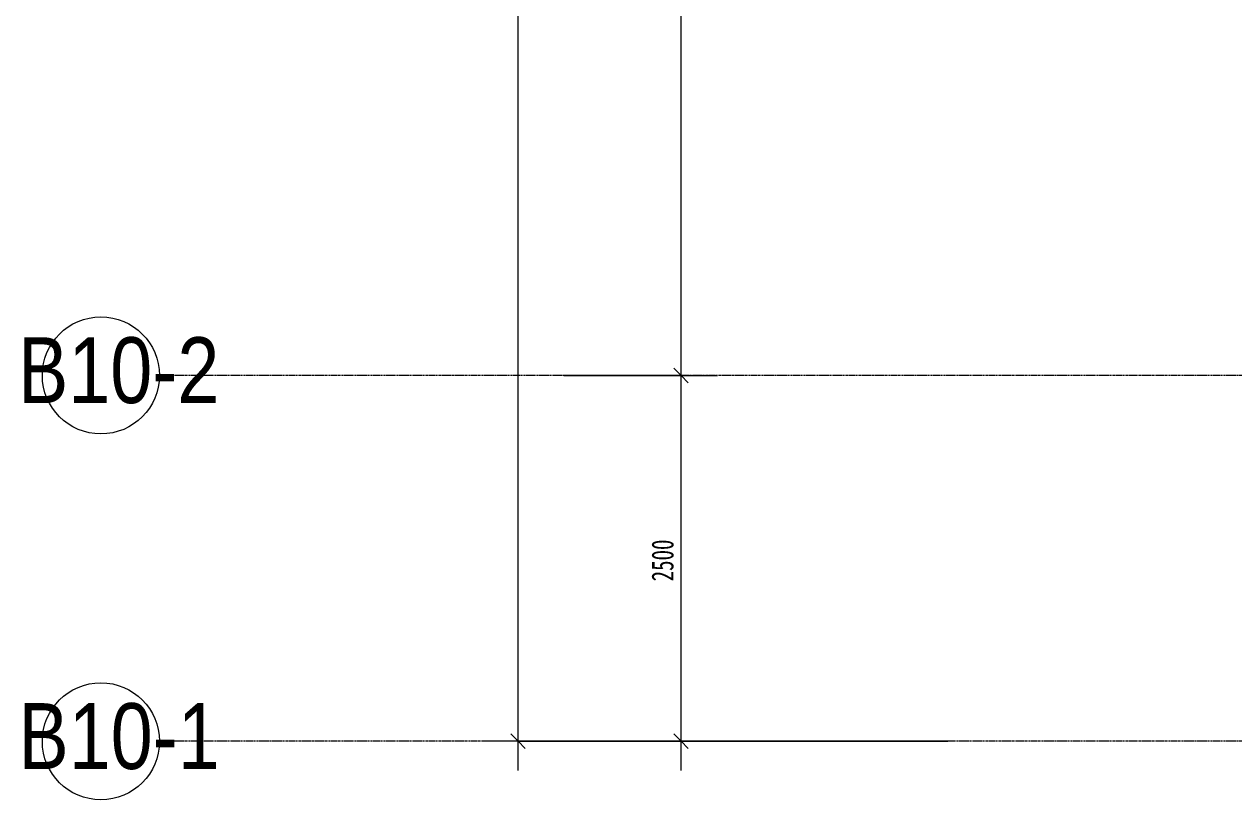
# Model space of a CAD drawing. Header units: millimetres. Extents: x 147592 to 201688, y -27981 to 8299.
# Drawn here: x 147602 to 155864, y -20300 to -15000 of the extents above; entities that cross this region are included whole.
import ezdxf

# ---------------------------------------------------------------- set-up
doc = ezdxf.new("R2010")
doc.units = ezdxf.units.MM
doc.linetypes.add('轴网线', pattern=[22.24, 12.7, -3.18, 3.18, -3.18])
for name, color, linetype, lineweight in [('A-____-____-DIMS', 7, 'Continuous', 5), ('A-____-____-DIMS-100', 7, 'Continuous', 5), ('S-GRID-____-IDEN', 7, 'Continuous', 5), ('S-GRID-____-OTLN', 7, 'Continuous', 5)]:
    doc.layers.add(name, color=color, linetype=linetype, lineweight=lineweight)
doc.styles.add('TJ_FangSong_Narrow', font='', dxfattribs={"height": 450})
doc.styles.add('仿宋_1', font='', dxfattribs={"width": 0.7, "height": 150})
doc.styles.get('TJ_FangSong_Narrow').set_extended_font_data('TJ_FangSong_Narrow')
doc.styles.get('仿宋_1').set_extended_font_data('FangSong')
doc.dimstyles.new('对角线_-_1_5mm_仿宋', dxfattribs={"dimscale": 304.8, "dimtxt": 193.128667, "dimasz": 0.328084, "dimexe": 0.82021, "dimexo": 0.0625, "dimgap": 0.065617, "dimtad": 1, "dimdec": 0, "dimdsep": 46, "dimtxsty": '仿宋_1', "dimblk1": 'OBLIQUE', "dimblk2": 'OBLIQUE', "dimsah": 1, "dimcen": 0.09, "dimdle": 0.656168, "dimazin": 0, "dimtfac": 1, "dimtdec": 4, "dimtix": 1, "dimtmove": 2, "dimatfit": 3, "dimfxl": 2.624672, "dimfxlon": 1, "dimtvp": 1, "dimtolj": 1, "dimtzin": 0, "dimarcsym": 2})
doc.dimstyles.new('对角线_-_1_5mm_仿宋_1', dxfattribs={"dimscale": 304.8, "dimtxt": 193.128667, "dimasz": 0.328084, "dimexe": 0.82021, "dimexo": 0.0625, "dimgap": 0.065617, "dimtad": 1, "dimdec": 0, "dimdsep": 46, "dimtxsty": '仿宋_1', "dimblk1": 'OBLIQUE', "dimblk2": 'OBLIQUE', "dimsah": 1, "dimcen": 0.09, "dimdle": 0.656168, "dimazin": 0, "dimtfac": 1, "dimtdec": 4, "dimtix": 1, "dimtmove": 0, "dimatfit": 3, "dimfxl": 2.624672, "dimfxlon": 1, "dimtvp": 1, "dimtolj": 1, "dimtzin": 0, "dimarcsym": 2})

# ---------------------------------------------------------------- blocks, each defined once
blk = doc.blocks.new('DIMBLOCK6-二层给排水_消防平面图')
at = {"layer": 'A-____-____-DIMS-100', "color": 173, "true_color": 0x5151ff}
for p, q in [((150975, -20100), (150975, 200)), ((150975, 0), (150925, 50)), ((153081.8, 0), (150725, 0)), ((150975, 0), (151025, -50)), ((150975, 0), (153081.8, 0)), ((153911.4, -19900), (150725, -19900)), ((150975, -19900), (150925, -19850)), ((150975, -19900), (151025, -19950)), ((150975, -19900), (153911.4, -19900))]:
    blk.add_line(p, q, dxfattribs=at)
at = {"layer": 'A-____-____-DIMS-100', "color": 0, "insert": (150687.7, -10146.5), "char_height": 150, "width": 471.593, "attachment_point": 1, "rotation": 90, "line_spacing_factor": 0.898273, "style": '仿宋_1'}
blk.add_mtext('19900', dxfattribs=at)
blk = doc.blocks.new('_Oblique')
at = {"color": 0, "linetype": 'ByBlock', "lineweight": -2}
blk.add_line((-0.5, -0.5), (0.5, 0.5), dxfattribs=at)
blk = doc.blocks.new('DIMBLOCK12-二层给排水_消防平面图')
at = {"layer": 'A-____-____-DIMS-100', "color": 173, "true_color": 0x5151ff}
for p, q in [((152088.4, -17400), (152038.4, -17350)), ((151288.4, -17400), (152338.4, -17400)), ((152088.4, -17400), (151288.4, -17400)), ((152088.4, -20100), (152088.4, -17400)), ((152088.4, -17400), (152138.4, -17450)), ((151288.4, -19900), (152338.4, -19900)), ((152088.4, -19900), (151288.4, -19900)), ((152088.4, -19900), (152038.4, -19850)), ((152088.4, -19900), (152138.4, -19950))]:
    blk.add_line(p, q, dxfattribs=at)
at = {"layer": 'A-____-____-DIMS-100', "color": 0, "insert": (151887, -18807.2), "char_height": 150, "width": 377.275, "attachment_point": 1, "rotation": 90, "line_spacing_factor": 0.898273, "style": '仿宋_1'}
blk.add_mtext('2500', dxfattribs=at)
blk = doc.blocks.new('DIMBLOCK13-二层给排水_消防平面图')
at = {"layer": 'A-____-____-DIMS-100', "color": 173, "true_color": 0x5151ff}
for p, q in [((152088.4, -8700), (152038.4, -8650)), ((151288.4, -8700), (152338.4, -8700)), ((152088.4, -8700), (151288.4, -8700)), ((152088.4, -17400), (152088.4, -8700)), ((152088.4, -8700), (152138.4, -8750)), ((152088.4, -17400), (152038.4, -17350)), ((151288.4, -17400), (152338.4, -17400)), ((152088.4, -17400), (151288.4, -17400)), ((152088.4, -17400), (152138.4, -17450))]:
    blk.add_line(p, q, dxfattribs=at)
at = {"layer": 'A-____-____-DIMS-100', "color": 0, "insert": (151887, -13207.2), "char_height": 150, "width": 377.275, "attachment_point": 1, "rotation": 90, "line_spacing_factor": 0.898273, "style": '仿宋_1'}
blk.add_mtext('8700', dxfattribs=at)
blk = doc.blocks.new('轴网 - R4_0-512320-二层给排水_消防平面图')
at = {"layer": 'S-GRID-____-IDEN', "color": 173, "true_color": 0x5151ff}
blk.add_circle((0, 0), 4, dxfattribs=at)
blk = doc.blocks.new('YXQH_AR_B9-20_rvt-1-二层给排水_消防平面图')
at = {"layer": 'S-GRID-____-OTLN', "color": 173, "linetype": '轴网线', "true_color": 0x5151ff}
for p, q in [((199020.5, -17400), (148525.8, -17400)), ((199020.5, -19900), (148525.8, -19900))]:
    blk.add_line(p, q, dxfattribs=at)
at = {"color": 251, "lineweight": 5, "true_color": 0x515151, "xscale": 99.99999999999993, "yscale": 99.99999999999993, "zscale": 99.99999999999993, "rotation": 89.99999999999984}
for p in [(148125.8, -17400), (148125.8, -19900)]:
    blk.add_blockref('轴网 - R4_0-512320-二层给排水_消防平面图', p, dxfattribs=at)
at = {"layer": 'S-GRID-____-IDEN', "color": 251, "true_color": 0x515151, "char_height": 450, "attachment_point": 1, "style": 'TJ_FangSong_Narrow'}
for s, insert, width in [('B10-2', (147559.5, -17139.4), 1362.869), ('B10-1', (147562.5, -19639.4), 1354.852)]:
    blk.add_mtext(s, dxfattribs=dict(at, insert=insert, width=width))
at = {"layer": 'A-____-____-DIMS', "color": 173, "true_color": 0x5151ff}
dim = blk.add_linear_dim(base=(150975, 0), p1=(153911.4, -19900), p2=(153081.8, 0), angle=90, dimstyle='对角线_-_1_5mm_仿宋', override={"dimpost": '<>', "dimfxl": 19917.282214}, dxfattribs=at)
dim.commit()
dim.dimension.update_dxf_attribs({"geometry": 'DIMBLOCK6-二层给排水_消防平面图', "text_midpoint": (150787.7, -9910.7), "dimtype": 160, "text_rotation": 90})
for base, p1, p2, override, picture, middle in [((152088.4, -8700), (151288.4, -17400), (151288.4, -8700), {"dimpost": '<>', "dimfxl": 8700}, 'DIMBLOCK13-二层给排水_消防平面图', (151992.5, -13050)), ((152088.4, -17400), (151288.4, -19900), (151288.4, -17400), {"dimpost": '<>', "dimfxl": 2500}, 'DIMBLOCK12-二层给排水_消防平面图', (151992.5, -18650))]:
    dim = blk.add_linear_dim(base=base, p1=p1, p2=p2, angle=90, dimstyle='对角线_-_1_5mm_仿宋_1', override=override, dxfattribs=at)
    dim.commit()
    dim.dimension.update_dxf_attribs({"geometry": picture, "text_midpoint": middle})

msp = doc.modelspace()

# ---------------------------------------------------------------- block references
at = {"lineweight": 5}
msp.add_blockref('YXQH_AR_B9-20_rvt-1-二层给排水_消防平面图', (0, 0), dxfattribs=at)

doc.saveas('drawing.dxf')
